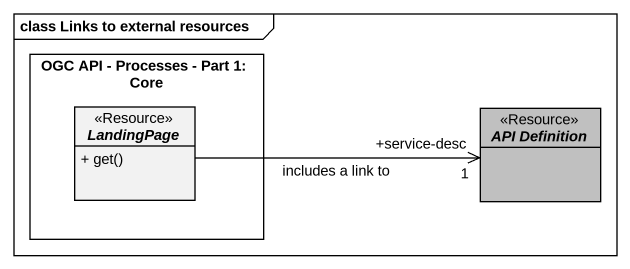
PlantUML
@startuml
mainframe class Links to external resources
hide circle
hide empty members
skinparam classAttributeIconSize 0
rectangle "OGC API - Processes - Part 1: Core" as OGC_API_Processes_Part_1 {
  interface LandingPage <<Resource>> {
    + get()
  }
}
interface "API Definition" as API_Definition <<Resource>> #C0C0C0
LandingPage -right-> "+service-desc\n1" API_Definition : includes a link to
@enduml
